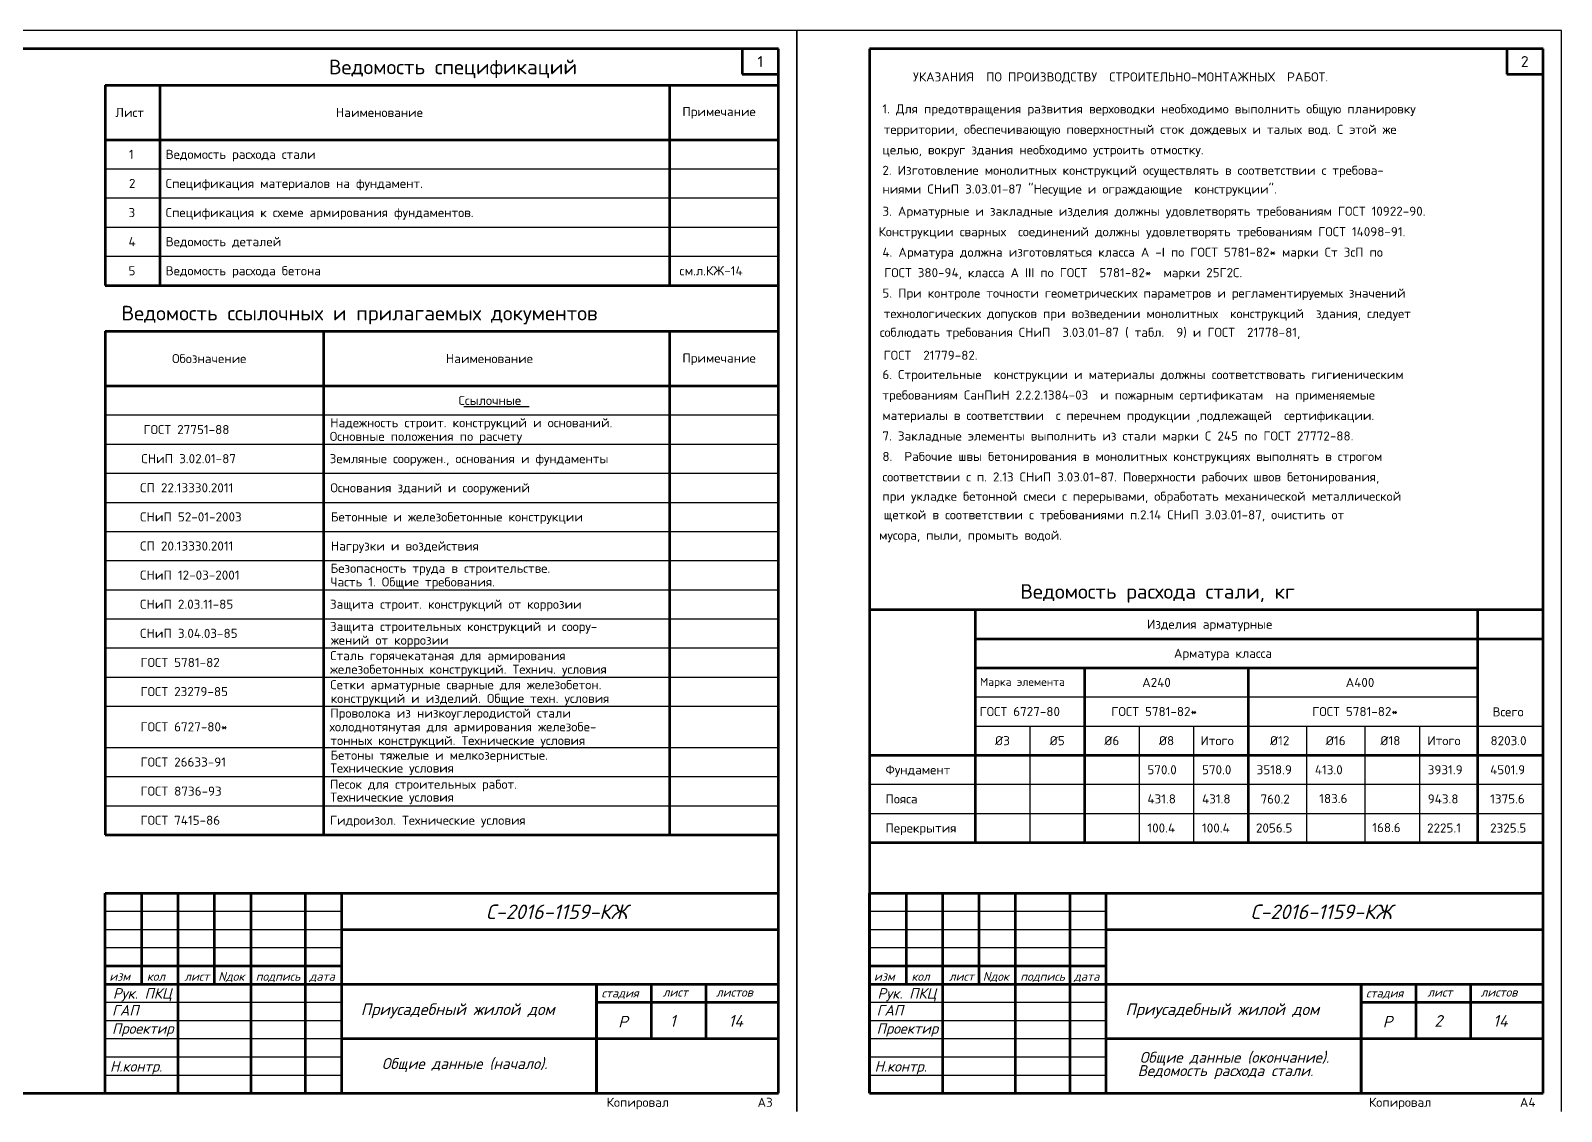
# Model space of a CAD drawing. Extents: x -12289450 to -10763036, y -7834513 to -6150123.
# Drawn here: x -11225289 to -11183244, y -7804813 to -7775113 of the extents above; entities that cross this region are included whole.
import ezdxf

# ---------------------------------------------------------------- set-up
doc = ezdxf.new("R2010")
doc.units = 0
doc.header["$LTSCALE"] = 25
doc.layers.add('Annotation - Text', color=7, linetype='Continuous')
doc.styles.add('gismo', font='isocpeui.ttf')
doc.styles.get("Standard").update_dxf_attribs({"font": 'arial.ttf'})

msp = doc.modelspace()

# ---------------------------------------------------------------- linework, layer by layer
at = {"linetype": 'Continuous', "lineweight": 25, "ltscale": 75, "extrusion": (0, 1, 0)}
for points, elevation in [([(11204244, 0), (11246244, 0)], -7775113.4), ([(11183244, 0), (11204244, 0)], -7775113.3)]:
    msp.add_lwpolyline(points, dxfattribs=dict(at, elevation=elevation))
at = {"linetype": 'Continuous', "lineweight": 25, "ltscale": 75, "extrusion": (1, 0, 0)}
for points, elevation in [([(-7804813.3, 0), (-7775113.3, 0)], -11204244), ([(-7804813.3, 0), (-7775113.3, 0)], -11183244), ([(-7794013.3, 0), (-7798813.3, 0)], -11202244)]:
    msp.add_lwpolyline(points, dxfattribs=dict(at, elevation=elevation))
at = {"linetype": 'Continuous', "lineweight": 25, "ltscale": 75}
msp.add_lwpolyline([(-11204244, -7775113.4), (-11204244, -7804813.4)], dxfattribs=at)
at = {"linetype": 'Continuous', "lineweight": 60, "ltscale": 75, "extrusion": (0, 1, 0)}
for points, elevation in [([(11204744, 0), (11244244, 0)], -7775613.4), ([(11183744, 0), (11202244, 0)], -7775613.3), ([(11244244, 0), (11204744, 0)], -7804313.4), ([(11202244, 0), (11183744, 0)], -7804313.3)]:
    msp.add_lwpolyline(points, dxfattribs=dict(at, elevation=elevation))
at = {"linetype": 'Continuous', "lineweight": 60, "ltscale": 100, "extrusion": (0, 1, 0)}
for points, elevation in [([(11204744, 0), (11205744, 0)], -7775613.4), ([(11183744, 0), (11184744, 0)], -7775613.3), ([(11205744, 0), (11204744, 0)], -7776313.4), ([(11184744, 0), (11183744, 0)], -7776313.3), ([(11223244, 0), (11204744, 0)], -7804313.4), ([(11202244, 0), (11183744, 0)], -7804313.3)]:
    msp.add_lwpolyline(points, dxfattribs=dict(at, elevation=elevation))
at = {"linetype": 'Continuous', "lineweight": 60, "ltscale": 100, "extrusion": (1, 0, 0)}
for points, elevation in [([(-7775613.4, 0), (-7776313.4, 0)], -11205744), ([(-7776313.4, 0), (-7775613.4, 0)], -11204744), ([(-7775613.3, 0), (-7776313.3, 0)], -11184744), ([(-7776313.3, 0), (-7775613.3, 0)], -11183744), ([(-7804313.4, 0), (-7798813.4, 0)], -11204744), ([(-7804313.3, 0), (-7798813.3, 0)], -11183744)]:
    msp.add_lwpolyline(points, dxfattribs=dict(at, elevation=elevation))
at = {"linetype": 'Continuous', "lineweight": 60, "ltscale": 75, "extrusion": (1, 0, 0)}
for points, elevation in [([(-7804313.4, 0), (-7775613.4, 0)], -11204744), ([(-7775613.3, 0), (-7804313.3, 0)], -11202244), ([(-7804313.3, 0), (-7775613.3, 0)], -11183744)]:
    msp.add_lwpolyline(points, dxfattribs=dict(at, elevation=elevation))
at = {"linetype": 'Continuous', "lineweight": 60, "extrusion": (1, 0, 0)}
for points, elevation in [([(-7776613.4, 0), (-7780513.4, 0)], -11223244), ([(-7776613.4, 0), (-7782113.4, 0)], -11223244), ([(-7776613.4, 0), (-7782113.4, 0)], -11221744), ([(-7776613.4, 0), (-7782113.4, 0)], -11207744), ([(-7783376.5, 0), (-7797213.4, 0)], -11223244), ([(-7783376.5, 0), (-7797213.4, 0)], -11217244), ([(-7783376.5, 0), (-7797213.4, 0)], -11207744), ([(-7791025.6, 0), (-7797425.6, 0)], -11199344), ([(-7791025.6, 0), (-7797425.6, 0)], -11185544), ([(-7792625.6, 0), (-7797425.6, 0)], -11196344), ([(-7792625.6, 0), (-7797425.6, 0)], -11191844), ([(-7804313.4, 0), (-7798813.4, 0)], -11223244), ([(-7798813.4, 0), (-7801313.4, 0)], -11222244), ([(-7798813.4, 0), (-7804313.4, 0)], -11221244), ([(-7798813.4, 0), (-7801313.4, 0)], -11220244), ([(-7798813.4, 0), (-7804313.4, 0)], -11219244), ([(-7798813.4, 0), (-7804313.4, 0)], -11217744), ([(-7804313.4, 0), (-7798814.4, 0)], -11216744), ([(-7804313.3, 0), (-7798813.3, 0)], -11202244), ([(-7798813.4, 0), (-7801313.4, 0)], -11201244), ([(-7798813.4, 0), (-7804313.4, 0)], -11200244), ([(-7798813.4, 0), (-7801313.4, 0)], -11199244), ([(-7798813.4, 0), (-7804313.4, 0)], -11198244), ([(-7798813.4, 0), (-7804313.4, 0)], -11196744), ([(-7804313.4, 0), (-7798814.4, 0)], -11195744), ([(-7804313.4, 0), (-7801313.4, 0)], -11209744), ([(-7801313.4, 0), (-7804313.4, 0)], -11209744), ([(-7801313.4, 0), (-7802813.4, 0)], -11208244), ([(-7801313.4, 0), (-7802813.4, 0)], -11206744), ([(-7804313.4, 0), (-7801313.4, 0)], -11188744), ([(-7801313.4, 0), (-7804313.4, 0)], -11188744), ([(-7801313.4, 0), (-7802813.4, 0)], -11187244), ([(-7801313.4, 0), (-7802813.4, 0)], -11185744)]:
    msp.add_lwpolyline(points, dxfattribs=dict(at, elevation=elevation))
at = {"linetype": 'Continuous', "lineweight": 60, "extrusion": (0, 1, 0)}
for points, elevation in [([(11223244, 0), (11204744, 0)], -7776613.4), ([(11223244, 0), (11204744, 0)], -7778113.4), ([(11223244, 0), (11204744, 0)], -7782113.4), ([(11223244, 0), (11204744, 0)], -7783376.5), ([(11223244, 0), (11204744, 0)], -7784876.5), ([(11202244, 0), (11183744, 0)], -7791025.6), ([(11199344, 0), (11183744, 0)], -7791825.6), ([(11199344, 0), (11185544, 0)], -7792625.6), ([(11202244, 0), (11183744, 0)], -7795025.6), ([(11223244, 0), (11204744, 0)], -7797213.4), ([(11202244, 0), (11183744, 0)], -7797425.6), ([(11223244, 0), (11204744, 0)], -7798813.4), ([(11202244, 0), (11183744, 0)], -7798813.3), ([(11216744, 0), (11204744, 0)], -7799813.4), ([(11195744, 0), (11183744, 0)], -7799813.4), ([(11223244, 0), (11216744, 0)], -7800813.4), ([(11202244, 0), (11195744, 0)], -7800813.4), ([(11223244, 0), (11204744, 0)], -7801313.4), ([(11202244, 0), (11183744, 0)], -7801313.4), ([(11209744, 0), (11204744, 0)], -7801813.4), ([(11188744, 0), (11183744, 0)], -7801813.4), ([(11216744, 0), (11204744, 0)], -7802813.4), ([(11195744, 0), (11183744, 0)], -7802813.4)]:
    msp.add_lwpolyline(points, dxfattribs=dict(at, elevation=elevation))
at = {"linetype": 'Continuous', "ltscale": 75, "extrusion": (1, 0, 0)}
for points, elevation in [([(-7776613.4, 0), (-7780513.4, 0)], -11204744), ([(-7781776.5, 0), (-7798813.4, 0)], -11204744), ([(-7793425.6, 0), (-7797425.6, 0)], -11196344), ([(-7794225.6, 0), (-7797425.6, 0)], -11197844), ([(-7794225.6, 0), (-7797425.6, 0)], -11194844), ([(-7794225.6, 0), (-7797425.6, 0)], -11194844), ([(-7794225.6, 0), (-7797425.6, 0)], -11193344), ([(-7794225.6, 0), (-7797425.6, 0)], -11193344), ([(-7794225.6, 0), (-7797425.6, 0)], -11190244), ([(-7794225.6, 0), (-7797425.6, 0)], -11190244), ([(-7794225.6, 0), (-7797425.6, 0)], -11188644), ([(-7794225.6, 0), (-7797425.6, 0)], -11188644), ([(-7794225.6, 0), (-7797425.6, 0)], -11187144), ([(-7794013.3, 0), (-7798813.3, 0)], -11183744)]:
    msp.add_lwpolyline(points, dxfattribs=dict(at, elevation=elevation))
at = {"linetype": 'Continuous', "ltscale": 75, "extrusion": (0, 1, 0)}
for points, elevation in [([(11223244, 0), (11204744, 0)], -7778913.4), ([(11223244, 0), (11204744, 0)], -7779713.4), ([(11223244, 0), (11204744, 0)], -7780513.4), ([(11223244, 0), (11204744, 0)], -7781313.4), ([(11223244, 0), (11204744, 0)], -7785676.5), ([(11223244, 0), (11204744, 0)], -7786476.5), ([(11223244, 0), (11204744, 0)], -7787276.5), ([(11223244, 0), (11204744, 0)], -7788076.5), ([(11223244, 0), (11204744, 0)], -7788876.5), ([(11223244, 0), (11204744, 0)], -7789676.5), ([(11223244, 0), (11204744, 0)], -7790476.5), ([(11223244, 0), (11204744, 0)], -7791276.5), ([(11223244, 0), (11204744, 0)], -7792076.5), ([(11223244, 0), (11204744, 0)], -7792876.5), ([(11199344, 0), (11185544, 0)], -7793425.6), ([(11223244, 0), (11204744, 0)], -7793676.5), ([(11199344, 0), (11183744, 0)], -7794225.6), ([(11223244, 0), (11204744, 0)], -7794813.4), ([(11223244, 0), (11204744, 0)], -7795613.4), ([(11202244, 0), (11183744, 0)], -7795825.6), ([(11223244, 0), (11204744, 0)], -7796413.4), ([(11202244, 0), (11183744, 0)], -7796625.6), ([(11202244, 0), (11183744, 0)], -7797425.6), ([(11223244, 0), (11204744, 0)], -7798813.4), ([(11202244, 0), (11183744, 0)], -7798813.3)]:
    msp.add_lwpolyline(points, dxfattribs=dict(at, elevation=elevation))
at = {"color": 7, "linetype": 'Continuous', "ltscale": 75, "extrusion": (0, 1, 0), "elevation": -7785439.3}
msp.add_lwpolyline([(11213389.5, 0), (11211598.6, 0)], dxfattribs=at)
at = {"linetype": 'Continuous', "ltscale": 60, "extrusion": (1, 0, 0), "elevation": -11223244}
msp.add_lwpolyline([(-7798813.4, 0), (-7804313.4, 0)], dxfattribs=at)
at = {"linetype": 'Continuous', "lineweight": 25, "extrusion": (0, 1, 0)}
for points, elevation in [([(11223244, 0), (11216744, 0)], -7799313.4), ([(11202244, 0), (11195744, 0)], -7799313.4), ([(11223244, 0), (11216744, 0)], -7799813.4), ([(11202244, 0), (11195744, 0)], -7799813.4), ([(11223244, 0), (11216744, 0)], -7800313.4), ([(11202244, 0), (11195744, 0)], -7800313.4), ([(11223244, 0), (11216744, 0)], -7801813.4), ([(11202244, 0), (11195744, 0)], -7801813.4), ([(11223244, 0), (11216744, 0)], -7802313.4), ([(11202244, 0), (11195744, 0)], -7802313.4), ([(11223244, 0), (11216744, 0)], -7802813.4), ([(11202244, 0), (11195744, 0)], -7802813.4), ([(11223244, 0), (11216744, 0)], -7803313.4), ([(11202244, 0), (11195744, 0)], -7803313.4), ([(11223244, 0), (11216744, 0)], -7803813.4), ([(11202244, 0), (11195744, 0)], -7803813.4)]:
    msp.add_lwpolyline(points, dxfattribs=dict(at, elevation=elevation))
at = {"linetype": 'Continuous', "ltscale": 60, "extrusion": (0, 1, 0), "elevation": -7804313.4}
msp.add_lwpolyline([(11244244, 0), (11223244, 0)], dxfattribs=at)

# ---------------------------------------------------------------- texts
at = {"color": 7, "linetype": 'Continuous', "ltscale": 75, "attachment_point": 1}
for s, insert, char_height, width in [('\\Fsimplex.shx;\\W1.0000000000;\\T1.0000000000;\\o\\lВедомость спецификаций', (-11217097.3, -7775913.5), 399.815, 8529.383), ('\\Fsimplex.shx;\\W1.0000000000;\\T1.0000000000;\\o\\lЛист', (-11222962.8, -7777238.2), 250.472, 1300.07), ('{\\Fsimplex|c204;Наименование}', (-11216905.6, -7777238.2), 250.472, 3029.521), ('{\\Fsimplex|c204;Примечание}', (-11207387.1, -7777213.5), 250, 3070.007), ('{\\Fsimplex|c0;1}', (-11222588, -7778388.2), 250.472, 477.09), ('\\Fsimplex.shx;\\W1.0000000000;\\T1.0000000000;\\o\\l Ведомость расхода стали', (-11221744, -7778388.2), 250.472, 5808.57), ('{\\Fsimplex|c0;2}', (-11222588, -7779188.2), 250.472, 477.09), ('{\\Fsimplex|c204; Спецификация материалов на фундамент\\Fsimplex|c0;. }', (-11221744, -7779188.2), 250.472, 17437.637), ('{\\Fsimplex|c0;3}', (-11222600.5, -7779988.2), 250.472, 489.017), ('{\\Fsimplex|c204; Спецификация к схеме армирования фундаментов.}', (-11221744, -7779988.2), 250.472, 14000), ('{\\Fsimplex|c0;4}', (-11222600.5, -7780788.2), 250.472, 489.017), ('{\\Fsimplex|c204; Ведомость деталей}', (-11221744, -7780788.2), 250.472, 5808.57), ('{\\Fsimplex|c0;5}', (-11222600.5, -7781588.2), 250.472, 489.017), ('{\\Fsimplex|c204; Ведомость расхода бетона}', (-11221744, -7781588.2), 250.472, 5808.57), ('{\\Fsimplex|c204; \\Fsimplex|c0;c\\Fsimplex|c204;м.л.КЖ-14}', (-11207643.9, -7781588.2), 250.472, 5808.57), ('\\Fsimplex.shx;\\W1.0000000000;\\T1.0000000000;\\o\\lВедомость ссылочных и прилагаемых документов', (-11222793.4, -7782676.6), 399.815, 16354.33), ('\\Fsimplex.shx;\\W1.0000000000;\\T1.0000000000;\\o\\lОбозначение', (-11221402.5, -7784001.3), 250.472, 2671.704), ('\\Fsimplex.shx;\\W1.0000000000;\\T1.0000000000;\\o\\lНаименование', (-11213883.6, -7784001.3), 250.472, 2993.739), ('{\\Fsimplex|c204;Примечание}', (-11207387.1, -7783986.5), 250, 3070.007), ('\\Fsimplex.shx;\\W1.0000000000;\\T1.0000000000;\\o\\lСсылочные', (-11213535.6, -7785151.3), 250.472, 2313.886), ('{\\Fsimplex|c204;Надежность строит\\Fsimplex|c0;.\\Fsimplex|c204; конструкций и оснований\\Fsimplex|c0;.}', (-11217061, -7785763.4), 250.4722, 11104.268), ('\\Fsimplex.shx;\\W1.0000000000;\\T1.0000000000;\\o\\lГОСТ 27751-88', (-11222188.1, -7785951.3), 250.472, 3208.43), ('\\Fsimplex.shx;\\W1.0000000000;\\T1.0000000000;\\o\\lОсновные положения по расчету', (-11217070.6, -7786139.1), 250.472, 6858.168), ('\\Fsimplex.shx;\\W1.0000000000;\\T1.0000000000;\\o\\lСНиП 3.02.01-87', (-11222247.1, -7786751.3), 250.472, 3590.102), ('{\\Fsimplex|c204;Земляные сооружен\\Fsimplex|c0;., \\Fsimplex|c204;основания и фундаменты}', (-11217073.7, -7786751.5), 250, 9904.762), ('\\Fsimplex.shx;\\W1.0000000000;\\T1.0000000000;\\o\\lСП 22.13330.2011', (-11222281.3, -7787551.3), 250.472, 3590.102), ('\\Fsimplex.shx;\\W1.0000000000;\\T1.0000000000;\\o\\lОснования зданий и сооружений', (-11217055.1, -7787551.3), 250.472, 6715.041), ('\\Fsimplex.shx;\\W1.0000000000;\\T1.0000000000;\\o\\lСНиП 52-01-2003', (-11222281.3, -7788351.3), 250.472, 3900.21), ('\\Fsimplex.shx;\\W1.0000000000;\\T1.0000000000;\\o\\lБетонные и железобетонные конструкции', (-11217044.9, -7788351.3), 250.472, 8778.455), ('\\Fsimplex.shx;\\W1.0000000000;\\T1.0000000000;\\o\\lСП 20.13330.2011', (-11222281.3, -7789151.3), 250.472, 3590.102), ('\\Fsimplex.shx;\\W1.0000000000;\\T1.0000000000;\\o\\lНагрузки и воздействия', (-11217044.9, -7789151.3), 250.472, 5092.935), ('\\Fsimplex.shx;\\W1.0000000000;\\T1.0000000000;\\o\\lСНиП 12-03-2001', (-11222281.3, -7789951.3), 250.472, 3792.865), ('{\\Fsimplex|c204;Безопасность труда в строительстве\\Fsimplex|c0;. }', (-11217051.7, -7789764), 250, 11821.429), ('{\\Fsimplex|c204;Часть \\Fsimplex|c0;1. \\Fsimplex|c204;Общие\\Fsimplex|c0; \\Fsimplex|c204;требования\\Fsimplex|c0;.}', (-11217051.7, -7790139), 250, 9307.648), ('\\Fsimplex.shx;\\W1.0000000000;\\T1.0000000000;\\o\\lВедомость расхода стали, кг', (-11198106.7, -7790325.6), 400, 10095.238), ('\\Fsimplex.shx;\\W1.0000000000;\\T1.0000000000;\\o\\lСНиП 2.03.11-85', (-11222281.3, -7790751.3), 250.472, 3542.393), ('{\\Fsimplex|c204;Защита строит\\Fsimplex|c0;.\\Fsimplex|c204; конструкций от коррозии}', (-11217065.9, -7790751.5), 250, 10297.619), ('\\Fsimplex.shx;\\W1.0000000000;\\T1.0000000000;\\o\\lИзделия арматурные', (-11194624.4, -7791300.6), 250, 4357.143), ('\\Fsimplex.shx;\\W1.0000000000;\\T1.0000000000;\\o\\lСНиП 3.04.03-85', (-11222281.3, -7791551.3), 250.472, 3637.811), ('{\\Fsimplex|c204;Защита строительных конструкций и соору\\Fsimplex|c0;-}', (-11217065.9, -7791364), 250, 11238.095), ('{\\Fsimplex|c204;жений от\\Fsimplex|c0; \\Fsimplex|c204;коррозии}', (-11217040.4, -7791739), 250, 5728.571), ('\\Fsimplex.shx;\\W1.0000000000;\\T1.0000000000;\\o\\lСталь горячекатаная для армирования', (-11217061.2, -7792164), 250, 8238.095), ('\\Fsimplex.shx;\\W1.0000000000;\\T1.0000000000;\\o\\lАрматура класса', (-11193887.1, -7792100.6), 250, 3666.667), ('\\Fsimplex.shx;\\W1.0000000000;\\T1.0000000000;\\o\\lГОСТ 5781-82', (-11222271.2, -7792351.3), 250.472, 2969.885), ('{\\Fsimplex|c204;железобетонных конструкций\\Fsimplex|c0;. \\Fsimplex|c204;Технич\\Fsimplex|c0;.\\Fsimplex|c204; условия}', (-11217063.9, -7792539), 250, 10428.571), ('{\\Fsimplex|c204;Сетки арматурные сварные для железобетон\\Fsimplex|c0;.}', (-11217057.1, -7792963.4), 250.472, 10126.234), ('\\Fsimplex.shx;\\W1.0000000000;\\T1.0000000000;\\o\\lМарка элемента', (-11199212.4, -7792900.6), 220, 3535.714), ('{\\Fsimplex|c204;A240}', (-11194758, -7792900.6), 250, 1059.524), ('{\\Fsimplex|c204;A400}', (-11189168.6, -7792900.6), 250, 1071.429), ('\\Fsimplex.shx;\\W1.0000000000;\\T1.0000000000;\\o\\lГОСТ 23279-85', (-11222271.2, -7793151.3), 250.472, 3256.139), ('{\\Fsimplex|c204;конструкций и изделий\\Fsimplex|c0;. \\Fsimplex|c204;Общие техн\\Fsimplex|c0;.\\Fsimplex|c204; условия}', (-11217047, -7793339.1), 250.4722, 10841.869), ('\\Fsimplex.shx;\\W1.0000000000;\\T1.0000000000;\\o\\lПроволока из низкоуглеродистой стали', (-11217057.4, -7793744), 250.472, 8301.365), ('\\Fsimplex.shx;\\W1.0000000000;\\T1.0000000000;\\o\\lГОСТ 6727-80', (-11199222.6, -7793700.6), 250, 3047.619), ('\\Fsimplex.shx;\\W1.0000000000;\\T1.0000000000;\\o\\lГОСТ 5781-82*', (-11195604.4, -7793700.6), 250, 3190.476), ('\\Fsimplex.shx;\\W1.0000000000;\\T1.0000000000;\\o\\lГОСТ 5781-82*', (-11190086.4, -7793700.6), 250, 3190.476), ('{\\Fsimplex|c204;Всего}', (-11185135.7, -7793708.3), 250, 3190.476), ('\\Fsimplex.shx;\\W1.0000000000;\\T1.0000000000;\\o\\lГОСТ 6727-80*', (-11222271.2, -7794119.7), 250.472, 3208.43), ('{\\Fsimplex|c204;холоднотянутая для армирования железобе\\Fsimplex|c0;-}', (-11217075.6, -7794119.7), 250.472, 10484.051), ('{\\Fsimplex|c204;тонных конструкций\\Fsimplex|c0;. \\Fsimplex|c204;Технические условия}', (-11217055.3, -7794495.4), 250.472, 9311.3), ('\\Fsimplex.shx;\\W1.0000000000;\\T1.0000000000;\\o\\l%%C3', (-11198800.3, -7794500.6), 250, 702.381), ('\\Fsimplex.shx;\\W1.0000000000;\\T1.0000000000;\\o\\l%%C5', (-11197300.3, -7794500.6), 250, 702.381), ('\\Fsimplex.shx;\\W1.0000000000;\\T1.0000000000;\\o\\l%%C6', (-11195800.3, -7794500.6), 250, 690.476), ('\\Fsimplex.shx;\\W1.0000000000;\\T1.0000000000;\\o\\l%%C8', (-11194300.3, -7794500.6), 250, 702.381), ('\\Fsimplex.shx;\\W1.0000000000;\\T1.0000000000;\\o\\lИтого', (-11193156.1, -7794500.6), 250, 1511.905), ('{\\Fsimplex|c204;%%C1\\Fsimplex|c0;2}', (-11191250.3, -7794500.6), 250, 702.381), ('{\\Fsimplex|c0;%%C16}', (-11189715.9, -7794500.6), 250, 892.857), ('{\\Fsimplex|c0;%%C18}', (-11188219.2, -7794500.6), 250, 892.857), ('\\Fsimplex.shx;\\W1.0000000000;\\T1.0000000000;\\o\\lИтого', (-11186924.1, -7794500.6), 250, 1511.905), ('\\Fsimplex.shx;\\W1.0000000000;\\T1.0000000000;\\o\\lГОСТ 26633-91', (-11222271.2, -7795088.2), 250.472, 3148.794), ('{\\Fsimplex|c204;Бетоны тяжелые и мелкозернистые\\Fsimplex|c0;. }', (-11217054.9, -7794900.3), 250.472, 10162.015), ('{\\Fsimplex|c204;Технические условия}', (-11217060.6, -7795252.8), 250.472, 6869.436), ('\\Fsimplex.shx;\\W1.0000000000;\\T1.0000000000;\\o\\lФундамент', (-11201808.9, -7795300.6), 250, 2464.286), ('{\\Fsimplex|c0;570.0}', (-11194614.2, -7795300.6), 250, 1309.524), ('{\\Fsimplex|c0;3518.9}', (-11191614.2, -7795300.6), 250, 1309.524), ('{\\Fsimplex|c0;413.0}', (-11190014.2, -7795300.6), 250, 1309.524), ('{\\Fsimplex|c0;4501.9}', (-11185201.2, -7795300.6), 250, 1309.524), ('\\Fsimplex.shx;\\W1.0000000000;\\T1.0000000000;\\o\\lГОСТ 8736-93', (-11222271.2, -7795888.2), 250.472, 3017.594), ('{\\Fsimplex|c204;Песок для строительных работ\\Fsimplex|c0;. }', (-11217065, -7795698.8), 250, 10841.869), ('{\\Fsimplex|c204;Технические условия}', (-11217060.6, -7796052.8), 250.472, 6869.436), ('{\\Fsimplex|c204;Пояса }', (-11201808.9, -7796100.6), 250, 2464.286), ('{\\Fsimplex|c0;431.8}', (-11194614.2, -7796100.6), 250, 1309.524), ('{\\Fsimplex|c0;760.2}', (-11191507.6, -7796105), 250, 1309.524), ('{\\Fsimplex|c0;183.6}', (-11189895.7, -7796090.4), 250, 1309.524), ('{\\Fsimplex|c0;1375.6}', (-11185201.2, -7796100.6), 250, 1309.524), ('\\Fsimplex.shx;\\W1.0000000000;\\T1.0000000000;\\o\\lГОСТ 7415-86', (-11222271.2, -7796688.2), 250.472, 2957.958), ('{\\Fsimplex|c204;Гидроизол\\Fsimplex|c0;. \\Fsimplex|c204;Технические условия}', (-11217065, -7796688.2), 250, 6524.205), ('{\\Fsimplex|c204;Перекрытия}', (-11201808.9, -7796900.6), 250, 2464.286), ('{\\Fsimplex|c0;100.4}', (-11194614.2, -7796900.6), 250, 1309.524), ('{\\Fsimplex|c0;2056.5}', (-11191633.2, -7796900.6), 250, 1309.524), ('{\\Fsimplex|c0;168.6}', (-11188439.6, -7796890.4), 250, 1309.524), ('{\\Fsimplex|c0;2325.5}', (-11185201.2, -7796900.6), 250, 1309.524)]:
    msp.add_mtext(s, dxfattribs=dict(at, insert=insert, char_height=char_height, width=width))
at = {"char_height": 300, "attachment_point": 1}
for s, insert, width in [('\\Fsimplex.shx;\\W1.0000000000;\\T1.0000000000;\\o\\l1', (-11205322.8, -7775813.4), 442.857), ('\\Fsimplex.shx;\\W1.0000000000;\\T1.0000000000;\\o\\l2', (-11184356.5, -7775813.3), 571.429)]:
    msp.add_mtext(s, dxfattribs=dict(at, insert=insert, width=width))
at = {"linetype": 'Continuous', "lineweight": 25, "ltscale": 75, "char_height": 250, "attachment_point": 1}
for s, insert, width in [('\\Fsimplex.shx;\\W1.0000000000;\\T1.0000000000;\\o\\l                            УКАЗАНИЯ  ПО ПРОИЗВОДСТВУ  СТРОИТЕЛЬНО-МОНТАЖНЫХ  РАБОТ.', (-11205692.7, -7776261), 19833.333), ('{\\Fsimplex|c0;1. \\Fsimplex|c204;Для предотвращения развития верховодки необходимо выполнить общую планировку }', (-11201893.1, -7777140), 20904.762), ('{\\Fsimplex|c204;территории\\Fsimplex|c0;, \\Fsimplex|c204;обеспечивающую поверхностный сток дождевых и талых вод\\Fsimplex|c0;. \\Fsimplex|c204;С этой же }', (-11201857.4, -7777702.5), 22095.238), ('{\\Fsimplex|c204;целью\\Fsimplex|c0;, \\Fsimplex|c204;вокруг здания необходимо\\Fsimplex|c0; \\Fsimplex|c204;устроить отмостку\\Fsimplex|c0;.}', (-11201893.1, -7778265), 18149.113), ('{\\Fsimplex|c0;2. \\Fsimplex|c204;Изготовление монолитных конструкций осуществлять в соответствии с требова\\Fsimplex|c0;-}', (-11201893.1, -7778827.5), 22630.952), ('{\\Fsimplex|c204;ниями СНиП \\Fsimplex|c0;3.03.01-87 "\\Fsimplex|c204;Несущие и ограждающие  конструкции\\Fsimplex|c0;".}', (-11201893.1, -7779342.3), 18149.113), ('{\\Fsimplex|c0;3. \\Fsimplex|c204;Арматурные и закладные изделия должны удовлетворять требованиям ГОСТ\\Fsimplex|c0; 10922-90. }', (-11201893.1, -7779952.5), 21607.143), ('{\\Fsimplex|c0; \\Fsimplex|c204;Конструкции\\Fsimplex|c0; \\Fsimplex|c204;сварных  соединений должны удовлетворять требованиям ГОСТ \\Fsimplex|c0;14098-91.}', (-11202164.2, -7780515), 18113.399), ('{\\Fsimplex|c0;4. \\Fsimplex|c204;Арматура должна изготовляться класса А \\Fsimplex|c0;-I \\Fsimplex|c204;по ГОСТ \\Fsimplex|c0;5781-82* \\Fsimplex|c204;марки Ст \\Fsimplex|c0;3\\Fsimplex|c204;сП по }', (-11201893.1, -7781077.5), 23119.048), ('{\\Fsimplex|c204;ГОСТ \\Fsimplex|c0;380-94, \\Fsimplex|c204;класса А \\Fsimplex|c0;III \\Fsimplex|c204;по ГОСТ  \\Fsimplex|c0;5781-82*  \\Fsimplex|c204;марки \\Fsimplex|c0;25\\Fsimplex|c204;Г\\Fsimplex|c0;2\\Fsimplex|c204;С\\Fsimplex|c0;.}', (-11201845.5, -7781640), 18101.494), ('{\\Fsimplex|c0;5. \\Fsimplex|c204;При контроле точности геометрических параметров и регламентируемых значений }', (-11201893.1, -7782202.5), 21785.714), ('{\\Fsimplex|c204;технологических\\Fsimplex|c0;\\W0.99582; \\Fsimplex|c204;допусков при возведении монолитных  конструкций  здания\\Fsimplex|c0;, \\Fsimplex|c204;следует }', (-11201857.6, -7782765), 23212.157), ('{\\Fsimplex|c204;\\W0.99582; соблюдать требования СНиП  \\Fsimplex|c0;3.03.01-87\\W1; ( \\Fsimplex|c204;табл\\Fsimplex|c0;.  9) \\Fsimplex|c204;и ГОСТ  \\Fsimplex|c0;21778-81,  }', (-11202130.4, -7783279.8), 22263.532), ('{\\Fsimplex|c204;ГОСТ  \\Fsimplex|c0;21779-82.}', (-11201859, -7783910.3), 22263.532), ('{\\Fsimplex|c0;6. \\Fsimplex|c204;Строительные  конструкции и материалы должны соответствовать гигиеническим }', (-11201893.1, -7784440.8), 22940.476), ('{\\Fsimplex|c204;требованиям СанПиН\\Fsimplex|c0;\\W0.99239; 2.2.2.1384-03  \\Fsimplex|c204;и пожарным сертификатам  на применяемые }', (-11201893.1, -7785003.3), 23415.682), ('{\\Fsimplex|c204;\\W0.99239;материалы в соответствии  с перечнем продукции\\Fsimplex|c0;\\W1; ,\\Fsimplex|c204;подлежащей  сертификации\\Fsimplex|c0;.}', (-11201893.1, -7785565.8), 18149.113), ('\\Fsimplex.shx;\\W1.0000000000;\\T1.0000000000;\\o\\l7. Закладные элементы выполнить из стали марки С 245 по ГОСТ 27772-88.', (-11201893.1, -7786128.3), 16226.19), ('{\\Fsimplex|c0;\\W0.99686;8.  \\Fsimplex|c204;Рабочие швы бетонирования в монолитных конструкциях выполнять в строгом }', (-11201893.1, -7786690.8), 23580.422), ('{\\Fsimplex|c204;\\W0.99686;соответствии с п\\Fsimplex|c0;. 2.13 \\Fsimplex|c204;СНиП\\Fsimplex|c0;\\W1; 3.03.01-87. \\Fsimplex|c204;Поверхности рабочих швов бетонирования\\Fsimplex|c0;, }', (-11201893.1, -7787253.3), 20666.667), ('{\\Fsimplex|c204;при укладке бетонной смеси с перерывами\\Fsimplex|c0;, \\Fsimplex|c204;обработать механической металлической \\Fsimplex|c0; }', (-11201893.1, -7787784.8), 20666.667), ('{\\Fsimplex|c204;щеткой в соответствии с требованиями п\\Fsimplex|c0;.2.14 \\Fsimplex|c204;СНиП \\Fsimplex|c0;3.03.01-87, \\Fsimplex|c204;очистить от}', (-11201857.4, -7788293.8), 22607.143), ('{\\Fsimplex|c204; мусора\\Fsimplex|c0;, \\Fsimplex|c204;пыли\\Fsimplex|c0;, \\Fsimplex|c204;промыть водой\\Fsimplex|c0;.}', (-11202151.1, -7788856.3), 9297.619), ('\\Fsimplex.shx;\\W1.0000000000;\\T1.0000000000;\\o\\lКопировал', (-11209467, -7804438.4), 2297.619), ('\\Fsimplex.shx;\\W1.0000000000;\\T1.0000000000;\\o\\lA3', (-11205322.8, -7804438.4), 738.095), ('\\Fsimplex.shx;\\W1.0000000000;\\T1.0000000000;\\o\\lКопировал', (-11188528.6, -7804438.3), 2297.619), ('\\Fsimplex.shx;\\W1.0000000000;\\T1.0000000000;\\o\\lA4', (-11184384.4, -7804438.3), 750)]:
    msp.add_mtext(s, dxfattribs=dict(at, insert=insert, width=width))
at = {"color": 7, "linetype": 'Continuous', "lineweight": 30, "ltscale": 75, "char_height": 250, "width": 1309.524, "attachment_point": 1}
for s, insert in [('{\\Fsimplex|c0;8203.0}', (-11185191.8, -7794500.6)), ('{\\Fsimplex|c0;570.0}', (-11193114.2, -7795300.6)), ('{\\Fsimplex|c0;3931.9}', (-11186914.2, -7795300.6)), ('{\\Fsimplex|c0;431.8}', (-11193114.2, -7796100.6)), ('{\\Fsimplex|c0;943.8}', (-11186914.2, -7796100.6)), ('{\\Fsimplex|c0;100.4}', (-11193114.2, -7796900.6)), ('{\\Fsimplex|c0;2225.1}', (-11186933.2, -7796900.6))]:
    msp.add_mtext(s, dxfattribs=dict(at, insert=insert))
at = {"layer": 'Annotation - Text', "color": 0, "lineweight": 25, "style": 'gismo'}
for s, height, p in [('С-2016-1159-КЖ', 400.828, (-11212783, -7799529.1)), ('С-2016-1159-КЖ', 400.828, (-11191783, -7799529.1)), ('Nдок', 240.5, (-11220134.7, -7801224.2)), ('Nдок', 240.5, (-11199134.7, -7801224.2)), ('изм', 240.5, (-11223126.9, -7801224.2)), ('кол', 240.5, (-11222096.8, -7801224.2)), ('лист', 240.5, (-11221066.7, -7801224.2)), ('подпись', 240.5, (-11219104.6, -7801224.2)), ('дата', 240.5, (-11217633.1, -7801224.2)), ('изм', 240.5, (-11202126.9, -7801224.2)), ('кол', 240.5, (-11201096.8, -7801224.2)), ('лист', 240.5, (-11200066.7, -7801224.2)), ('подпись', 240.5, (-11198104.6, -7801224.2)), ('дата', 240.5, (-11196633.1, -7801224.2)), ('Рук. ПКЦ', 288.6, (-11223028.8, -7801714.3)), ('стадия', 240.5, (-11209609.3, -7801683.3)), ('лист', 240.5, (-11207924.3, -7801658.8)), ('листов', 240.5, (-11206461.6, -7801658.8)), ('Рук. ПКЦ', 288.6, (-11202028.8, -7801714.3)), ('стадия', 240.5, (-11188609.3, -7801683.3)), ('лист', 240.5, (-11186924.3, -7801658.8)), ('листов', 240.5, (-11185461.6, -7801658.8)), ('ГАП', 288.6, (-11223053.3, -7802179.9)), ('Приусадебный жилой дом', 320.662, (-11216219, -7802167.5)), ('Р', 320.7, (-11209152.1, -7802508.2)), ('1', 320.7, (-11207733.4, -7802486)), ('14', 320.66, (-11206120.6, -7802486)), ('ГАП', 288.6, (-11202053.3, -7802179.9)), ('Приусадебный жилой дом', 320.662, (-11195219, -7802167.5)), ('Р', 320.7, (-11188152.1, -7802508.2)), ('2', 320.7, (-11186733.4, -7802486)), ('14', 320.66, (-11185120.6, -7802486)), ('Проектир', 288.6, (-11223053.3, -7802679.9)), ('Проектир', 288.6, (-11202053.3, -7802679.9)), ('Н.контр.', 288.6, (-11223108.2, -7803719.9)), ('Общие данные (начало). ', 300, (-11215642.4, -7803648.9)), ('Н.контр.', 288.6, (-11202108.2, -7803719.9)), ('Общие данные (окончание). ', 300, (-11194824.9, -7803477.9)), ('Ведомость расхода стали. ', 300, (-11194882, -7803842.8))]:
    msp.add_text(s, height=height, dxfattribs=at).set_placement(p)

doc.saveas('drawing.dxf')
